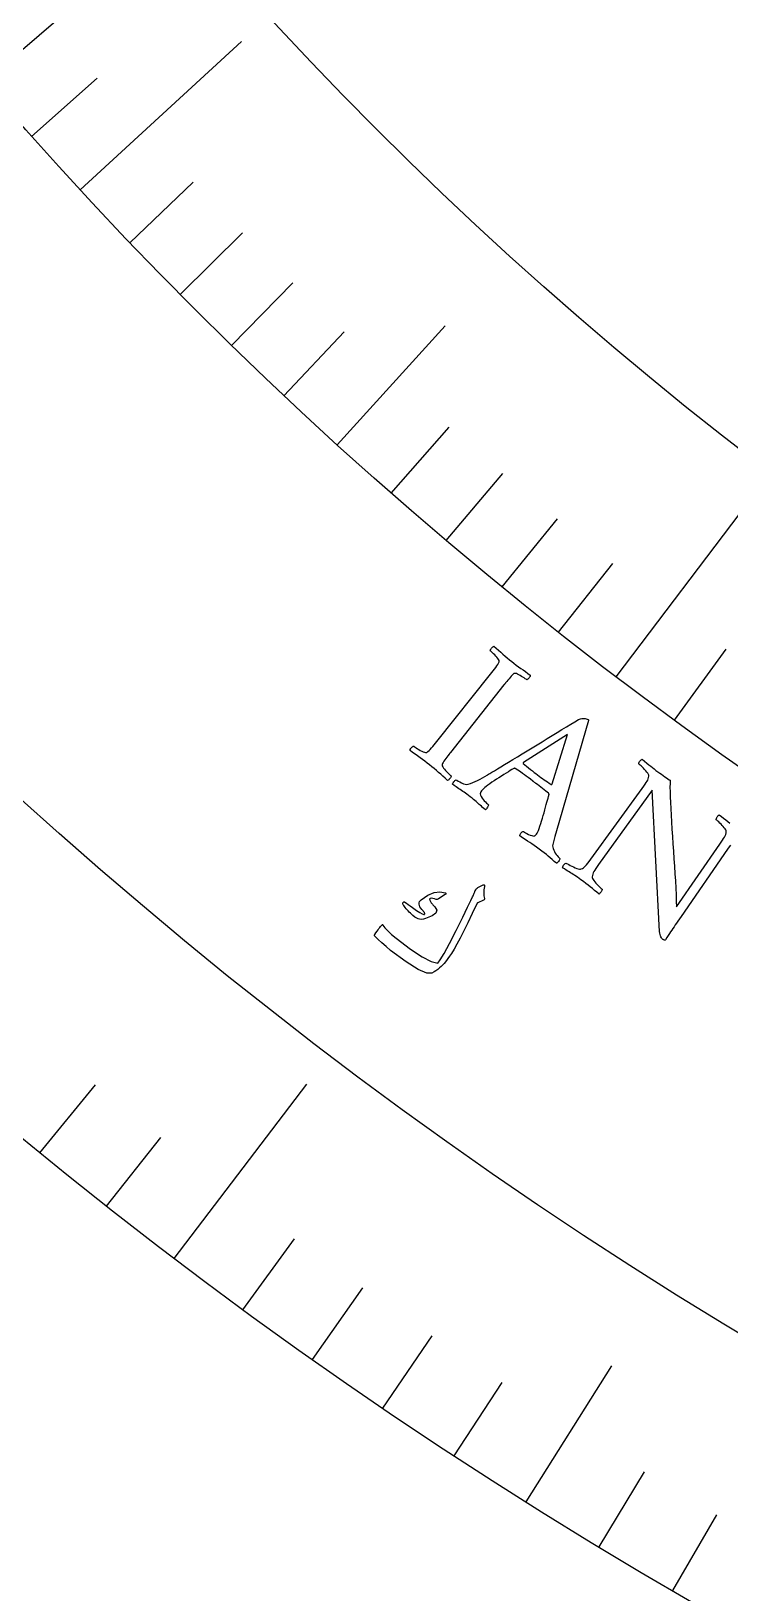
# Model space of a CAD drawing. Header units: millimetres. Extents: x -82 to 82, y -82 to 107.
# Drawn here: x -41.59 to -32.13, y -56.77 to -35.61 of the extents above; entities that cross this region are included whole.
import ezdxf

# ---------------------------------------------------------------- set-up
doc = ezdxf.new("R2010")
doc.units = ezdxf.units.MM
for name, color, linetype in [('ENGRAVE', 7, 'Continuous'), ('ENGRAVE_FINE', 8, 'Continuous'), ('TEXT', 5, 'Continuous')]:
    doc.layers.add(name, color=color, linetype=linetype)

msp = doc.modelspace()

# ---------------------------------------------------------------- linework, layer by layer
at = {"layer": 'ENGRAVE'}
for points in [[(-42.2326, -36.2974), (-34.7246, -29.8446)], [(-40.9296, -37.7606), (-38.7467, -35.7467)], [(-37.4488, -41.2151), (-35.9842, -39.6031)], [(-33.67, -44.3557), (-31.8742, -41.9901)], [(-39.6557, -52.2412), (-37.86, -49.8756)], [(-34.8876, -55.539), (-33.7291, -53.6946)]]:
    msp.add_lwpolyline(points, dxfattribs=at)
for radius in [80.85, 80.85, 78.6844, 74.6625, 74.6625, 71.4862, 65.5875, 65.5875, 62.1225, 55.6875, 55.6875, 52.2225, 45.7875, 45.7875]:
    msp.add_circle((0, 0), radius, dxfattribs=at)
at = {"layer": 'ENGRAVE_FINE'}
for points in [[(-41.5877, -37.0346), (-40.7005, -36.2445)], [(-40.2586, -38.4752), (-39.3997, -37.6544)], [(-39.5748, -39.1782), (-38.7305, -38.3424)], [(-38.8784, -39.8693), (-38.049, -39.0188)], [(-38.1697, -40.5484), (-37.3554, -39.6833)], [(-36.716, -41.8692), (-35.9328, -40.976)], [(-35.9715, -42.5106), (-35.2041, -41.6037)], [(-35.2155, -43.1389), (-34.4643, -42.2186)], [(-34.4482, -43.754), (-33.7134, -42.8206)], [(-32.8809, -44.9438), (-32.1794, -43.985)], [(-41.4761, -50.808), (-40.7248, -49.8877)], [(-40.5724, -51.5325), (-39.8375, -50.5991)], [(-38.7264, -52.9338), (-38.0249, -51.975)], [(-37.7846, -53.6101), (-37.1002, -52.6391)], [(-36.8307, -54.2699), (-36.1635, -53.2869)], [(-35.8649, -54.9129), (-35.2153, -53.9183)], [(-33.8991, -56.1478), (-33.285, -55.1308)], [(-32.8996, -56.7392), (-32.3037, -55.7115)]]:
    msp.add_lwpolyline(points, dxfattribs=at)
at = {"layer": 'TEXT'}
for points in [[(-35.0845, -44.1506), (-35.0535, -44.1749), (-35.0226, -44.1984), (-34.9917, -44.2212), (-34.9609, -44.2432), (-34.9298, -44.2652), (-34.8982, -44.2878), (-34.866, -44.3111), (-34.8332, -44.335), (-34.8336, -44.3431), (-34.8365, -44.3519), (-34.8419, -44.3614), (-34.8498, -44.3716), (-34.8587, -44.3811), (-34.8669, -44.3884), (-34.8745, -44.3936), (-34.8815, -44.3965), (-34.8895, -44.3906), (-34.9005, -44.383), (-34.9144, -44.3736), (-34.9314, -44.3626), (-34.9498, -44.3511), (-34.968, -44.3404), (-34.9859, -44.3306), (-35.0037, -44.3216), (-35.02, -44.3147), (-35.0338, -44.3112), (-35.045, -44.311), (-35.0536, -44.3142), (-35.0658, -44.3237), (-35.0787, -44.3354), (-35.0921, -44.3492), (-35.1062, -44.3652), (-35.1209, -44.3828), (-35.1361, -44.4013), (-35.1518, -44.4207), (-35.168, -44.4411), (-35.1706, -44.4444), (-35.1732, -44.4476), (-35.1758, -44.4509), (-35.1784, -44.4542), (-35.181, -44.4575), (-35.1836, -44.4608), (-35.1862, -44.4641), (-35.1888, -44.4674), (-35.9119, -45.3811), (-35.9145, -45.3844), (-35.9171, -45.3877), (-35.9197, -45.391), (-35.9223, -45.3943), (-35.9249, -45.3975), (-35.9275, -45.4008), (-35.9301, -45.4041), (-35.9327, -45.4074), (-35.9487, -45.4278), (-35.9638, -45.4473), (-35.9781, -45.466), (-35.9914, -45.4839), (-36.0034, -45.5008), (-36.0134, -45.5168), (-36.0216, -45.5318), (-36.0279, -45.5459), (-36.0283, -45.5543), (-36.0251, -45.565), (-36.0184, -45.5781), (-36.0082, -45.5935), (-35.9956, -45.61), (-35.982, -45.6262), (-35.9672, -45.6422), (-35.9514, -45.6579), (-35.9362, -45.6722), (-35.9234, -45.6839), (-35.9131, -45.693), (-35.9053, -45.6995), (-35.9064, -45.707), (-35.9095, -45.7157), (-35.9146, -45.7255), (-35.9217, -45.7363), (-35.9297, -45.7465), (-35.9377, -45.7539), (-35.9457, -45.7588), (-35.9536, -45.761), (-35.9848, -45.733), (-36.0155, -45.7057), (-36.0455, -45.679), (-36.0749, -45.653), (-36.1044, -45.6273), (-36.1346, -45.6018), (-36.1655, -45.5762), (-36.1971, -45.5508), (-36.2283, -45.5263), (-36.2601, -45.502), (-36.2925, -45.4779), (-36.3254, -45.4539), (-36.3589, -45.43), (-36.3927, -45.4059), (-36.4268, -45.3817), (-36.4614, -45.3575), (-36.461, -45.3493), (-36.458, -45.3404), (-36.4526, -45.3309), (-36.4445, -45.3208), (-36.4355, -45.3115), (-36.4272, -45.3043), (-36.4194, -45.2993), (-36.4123, -45.2965), (-36.4042, -45.3027), (-36.393, -45.3107), (-36.3788, -45.3205), (-36.3614, -45.332), (-36.3425, -45.344), (-36.3234, -45.3549), (-36.3041, -45.3648), (-36.2848, -45.3737), (-36.2671, -45.3805), (-36.2529, -45.384), (-36.2422, -45.3843), (-36.235, -45.3813), (-36.2199, -45.3704), (-36.2041, -45.3568), (-36.1879, -45.3405), (-36.1711, -45.3215), (-36.1537, -45.3007), (-36.1358, -45.279), (-36.1174, -45.2564), (-36.0985, -45.2328), (-35.3717, -44.3221), (-35.3528, -44.2983), (-35.3347, -44.2752), (-35.3172, -44.2526), (-35.3004, -44.2306), (-35.2852, -44.2095), (-35.2726, -44.1897), (-35.2626, -44.1712), (-35.2551, -44.1541), (-35.2531, -44.1456), (-35.2553, -44.1351), (-35.2618, -44.1226), (-35.2726, -44.1079), (-35.2858, -44.0923), (-35.2998, -44.0768), (-35.3144, -44.0613), (-35.3298, -44.046), (-35.3444, -44.0319), (-35.3567, -44.0204), (-35.3666, -44.0114), (-35.3741, -44.005), (-35.3729, -43.9975), (-35.3696, -43.9889), (-35.3643, -43.9793), (-35.3571, -43.9685), (-35.3489, -43.9585), (-35.3409, -43.9511), (-35.3329, -43.9462), (-35.3251, -43.944), (-35.2942, -43.9707), (-35.2637, -43.9973), (-35.2335, -44.0239), (-35.2037, -44.0503), (-35.174, -44.0763), (-35.1443, -44.1017), (-35.1144, -44.1265), (-35.0845, -44.1506)], [(-35.4155, -45.6882), (-35.4116, -45.6859), (-35.3998, -45.6788), (-35.3801, -45.667), (-35.3526, -45.6504), (-35.3183, -45.6298), (-35.2786, -45.6056), (-35.2333, -45.5781), (-35.1825, -45.547), (-35.1274, -45.5133), (-35.069, -45.478), (-35.0074, -45.4409), (-34.9426, -45.4021), (-34.8758, -45.362), (-34.8082, -45.3212), (-34.74, -45.2796), (-34.671, -45.2372), (-34.6024, -45.1948), (-34.5352, -45.1533), (-34.4694, -45.1127), (-34.405, -45.073), (-34.3432, -45.0349), (-34.2853, -44.9992), (-34.2311, -44.9658), (-34.1807, -44.9348), (-34.1681, -44.9299), (-34.1525, -44.9264), (-34.1338, -44.9243), (-34.1122, -44.9237), (-34.091, -44.9244), (-34.0737, -44.9266), (-34.0602, -44.9302), (-34.0507, -44.9353), (-34.0487, -44.9368), (-34.0473, -44.9382), (-34.0464, -44.9394), (-34.0461, -44.9405), (-34.0458, -44.9417), (-34.0452, -44.9433), (-34.0443, -44.9454), (-34.0432, -44.948), (-34.4776, -46.4454), (-34.4984, -46.5195), (-34.5136, -46.5752), (-34.5234, -46.6123), (-34.5277, -46.6308), (-34.5296, -46.6479), (-34.5281, -46.6662), (-34.5233, -46.6856), (-34.5152, -46.7061), (-34.505, -46.7266), (-34.4938, -46.7458), (-34.4817, -46.7638), (-34.4686, -46.7805), (-34.4562, -46.7949), (-34.446, -46.8062), (-34.4381, -46.8143), (-34.4324, -46.8192), (-34.4333, -46.8284), (-34.4367, -46.8382), (-34.4427, -46.8484), (-34.4513, -46.8591), (-34.4602, -46.8689), (-34.4674, -46.8763), (-34.4728, -46.8813), (-34.4765, -46.8839), (-34.507, -46.8581), (-34.5359, -46.8337), (-34.5631, -46.8107), (-34.5887, -46.789), (-34.615, -46.7673), (-34.6441, -46.7441), (-34.676, -46.7195), (-34.7108, -46.6933), (-34.7478, -46.6661), (-34.7818, -46.6418), (-34.8129, -46.6202), (-34.841, -46.6015), (-34.8693, -46.583), (-34.901, -46.5622), (-34.936, -46.5391), (-34.9743, -46.5137), (-34.9742, -46.5055), (-34.9716, -46.4966), (-34.9664, -46.4869), (-34.9587, -46.4765), (-34.9499, -46.467), (-34.9413, -46.4599), (-34.9331, -46.4552), (-34.9251, -46.4529), (-34.9132, -46.4611), (-34.8977, -46.4704), (-34.8787, -46.4808), (-34.8562, -46.4924), (-34.8332, -46.5029), (-34.8132, -46.5102), (-34.796, -46.5142), (-34.7817, -46.515), (-34.7737, -46.5126), (-34.7657, -46.5078), (-34.7575, -46.5004), (-34.7492, -46.4904), (-34.7413, -46.4779), (-34.7326, -46.4605), (-34.7231, -46.4383), (-34.7128, -46.4112), (-34.702, -46.3806), (-34.6911, -46.3476), (-34.68, -46.3125), (-34.6686, -46.275), (-34.6574, -46.2366), (-34.6464, -46.1987), (-34.6358, -46.1611), (-34.6254, -46.124), (-34.6156, -46.0888), (-34.6068, -46.0568), (-34.5988, -46.028), (-34.5917, -46.0025), (-34.5859, -45.9817), (-34.5818, -45.9667), (-34.5793, -45.9578), (-34.5785, -45.9548), (-34.5786, -45.9543), (-34.5788, -45.9529), (-34.5791, -45.9504), (-34.5796, -45.947), (-34.5803, -45.9434), (-34.5815, -45.9403), (-34.5831, -45.9378), (-34.5851, -45.9358), (-34.6021, -45.9215), (-34.6211, -45.9061), (-34.6424, -45.8894), (-34.6658, -45.8715), (-34.6898, -45.8533), (-34.713, -45.8358), (-34.7353, -45.8189), (-34.7568, -45.8026), (-34.7624, -45.7983), (-34.7679, -45.7941), (-34.7735, -45.7899), (-34.779, -45.7857), (-34.7844, -45.7816), (-34.7895, -45.7777), (-34.7944, -45.774), (-34.799, -45.7705), (-34.831, -45.7462), (-34.8607, -45.724), (-34.888, -45.7037), (-34.9128, -45.6855), (-34.9383, -45.6672), (-34.9674, -45.6468), (-35.0002, -45.6243), (-35.0365, -45.5995), (-35.0379, -45.5988), (-35.0399, -45.5982), (-35.0425, -45.5979), (-35.0457, -45.5978), (-35.0487, -45.5977), (-35.0509, -45.5977), (-35.0522, -45.5977), (-35.0527, -45.5977), (-35.0558, -45.5997), (-35.0653, -45.6056), (-35.0811, -45.6154), (-35.1033, -45.6292), (-35.1299, -45.6457), (-35.1588, -45.6636), (-35.1903, -45.683), (-35.2241, -45.7037), (-35.2585, -45.725), (-35.2914, -45.7458), (-35.3229, -45.7661), (-35.353, -45.7861), (-35.3826, -45.8056), (-35.4087, -45.8243), (-35.4313, -45.8421), (-35.4503, -45.8592), (-35.4665, -45.8751), (-35.4805, -45.8897), (-35.4924, -45.9028), (-35.502, -45.9146), (-35.5088, -45.9278), (-35.5103, -45.9431), (-35.5065, -45.9605), (-35.4974, -45.98), (-35.4851, -46), (-35.4715, -46.0189), (-35.4566, -46.0369), (-35.4406, -46.0538), (-35.4254, -46.0685), (-35.4133, -46.08), (-35.4042, -46.0883), (-35.3982, -46.0934), (-35.3987, -46.0984), (-35.4013, -46.1055), (-35.406, -46.1148), (-35.4128, -46.1262), (-35.4204, -46.1376), (-35.4277, -46.1469), (-35.4347, -46.154), (-35.4414, -46.1589), (-35.461, -46.142), (-35.4791, -46.1264), (-35.4956, -46.1119), (-35.5106, -46.0986), (-35.5248, -46.0858), (-35.5391, -46.0731), (-35.5533, -46.0604), (-35.5675, -46.0476), (-35.583, -46.0341), (-35.601, -46.019), (-35.6217, -46.0024), (-35.6449, -45.9842), (-35.6686, -45.9661), (-35.6905, -45.9497), (-35.7106, -45.9352), (-35.729, -45.9224), (-35.7466, -45.9105), (-35.7641, -45.8986), (-35.7816, -45.8867), (-35.7992, -45.8748), (-35.8178, -45.862), (-35.8387, -45.8475), (-35.8618, -45.8313), (-35.887, -45.8132), (-35.8863, -45.8083), (-35.8833, -45.8015), (-35.8778, -45.7929), (-35.8699, -45.7823), (-35.8612, -45.7717), (-35.8531, -45.7631), (-35.8456, -45.7564), (-35.8388, -45.7516), (-35.8266, -45.7602), (-35.81, -45.7702), (-35.7889, -45.7817), (-35.7634, -45.7946), (-35.7371, -45.806), (-35.7136, -45.8127), (-35.693, -45.8147), (-35.6752, -45.812), (-35.6424, -45.8029), (-35.6099, -45.7916), (-35.5777, -45.7781), (-35.5457, -45.7623), (-35.5138, -45.745), (-35.4814, -45.7269), (-35.4487, -45.708), (-35.4155, -45.6882)], [(-34.3264, -45.1399), (-34.9256, -45.5191), (-34.9258, -45.5194), (-34.9262, -45.5204), (-34.9269, -45.5221), (-34.9279, -45.5244), (-34.9288, -45.5268), (-34.9291, -45.5288), (-34.9288, -45.5303), (-34.928, -45.5313), (-34.9068, -45.5493), (-34.8834, -45.5686), (-34.8578, -45.5894), (-34.8301, -45.6116), (-34.8026, -45.6333), (-34.7779, -45.6527), (-34.756, -45.6697), (-34.7369, -45.6843), (-34.712, -45.7031), (-34.6881, -45.7206), (-34.6652, -45.7368), (-34.6433, -45.7519), (-34.6215, -45.7666), (-34.5986, -45.7821), (-34.5748, -45.7984), (-34.5501, -45.8153), (-34.5478, -45.8165), (-34.5454, -45.8166), (-34.5429, -45.8158), (-34.5403, -45.8139), (-34.538, -45.8118), (-34.5363, -45.8103), (-34.5353, -45.8095), (-34.535, -45.8092)], [(-35.4537, -47.2), (-35.4574, -47.2221), (-35.4602, -47.2437), (-35.462, -47.2647), (-35.4627, -47.2852), (-35.4624, -47.3052), (-35.4609, -47.3247), (-35.4582, -47.3438), (-35.4543, -47.3625), (-35.4541, -47.3715), (-35.4576, -47.3792), (-35.4647, -47.3857), (-35.4755, -47.3909), (-35.5354, -47.4158), (-35.5416, -47.4187), (-35.5465, -47.4214), (-35.5501, -47.424), (-35.5525, -47.4263), (-35.6189, -47.5653), (-35.6796, -47.6904), (-35.7346, -47.8016), (-35.784, -47.8988), (-35.8278, -47.9818), (-35.866, -48.0505), (-35.8988, -48.1049), (-35.926, -48.1449), (-35.9806, -48.218), (-35.9992, -48.2403), (-36.019, -48.2617), (-36.04, -48.2825), (-36.0622, -48.3024), (-36.0857, -48.3216), (-36.1106, -48.3399), (-36.1368, -48.3572), (-36.1645, -48.3737), (-36.236, -48.3753), (-36.3534, -48.3246), (-36.5163, -48.2213), (-36.7243, -48.065), (-36.7872, -48.0134), (-36.844, -47.9639), (-36.8948, -47.9166), (-36.9395, -47.8715), (-36.9426, -47.8661), (-36.9436, -47.8607), (-36.9427, -47.8555), (-36.9397, -47.8503), (-36.9236, -47.8266), (-36.9088, -47.8053), (-36.8953, -47.7861), (-36.883, -47.7693), (-36.872, -47.7544), (-36.8619, -47.7415), (-36.8528, -47.7304), (-36.8447, -47.7212), (-36.8399, -47.7162), (-36.8356, -47.7147), (-36.8319, -47.7165), (-36.8287, -47.7218), (-36.8022, -47.7589), (-36.7635, -47.8008), (-36.7126, -47.8477), (-36.6495, -47.8994), (-36.4558, -48.0468), (-36.297, -48.1525), (-36.1734, -48.2167), (-36.0853, -48.2398), (-36.0515, -48.1943), (-35.999, -48.1049), (-35.9278, -47.9716), (-35.8377, -47.7945), (-35.7487, -47.6164), (-35.6817, -47.4813), (-35.6368, -47.3893), (-35.6142, -47.3404), (-35.6083, -47.3267), (-35.6029, -47.3139), (-35.5978, -47.302), (-35.5931, -47.291), (-35.5888, -47.2809), (-35.5851, -47.2719), (-35.5818, -47.264), (-35.5791, -47.2572), (-35.5723, -47.2429), (-35.5638, -47.2308), (-35.5535, -47.2209), (-35.5414, -47.2132), (-35.4711, -47.1776), (-35.466, -47.1755), (-35.4616, -47.1748), (-35.458, -47.1756), (-35.4553, -47.1778), (-35.4533, -47.1824), (-35.4523, -47.1876), (-35.4525, -47.1935), (-35.4537, -47.2)], [(-35.9815, -47.2867), (-35.979, -47.2892), (-35.9775, -47.2921), (-35.9769, -47.2955), (-35.9772, -47.2993), (-35.9784, -47.3021), (-35.9801, -47.3047), (-35.9824, -47.3073), (-35.9851, -47.3097), (-36.0757, -47.3648), (-36.0855, -47.3699), (-36.0941, -47.373), (-36.1015, -47.3742), (-36.1076, -47.3733), (-36.1301, -47.3645), (-36.1511, -47.3595), (-36.1706, -47.3582), (-36.1886, -47.3607), (-36.1947, -47.3645), (-36.1963, -47.3724), (-36.1935, -47.3842), (-36.1861, -47.4001), (-36.1801, -47.4092), (-36.1737, -47.4184), (-36.1668, -47.4276), (-36.1595, -47.4368), (-36.1517, -47.4461), (-36.1433, -47.4556), (-36.1343, -47.4652), (-36.1247, -47.475), (-36.0993, -47.519), (-36.1118, -47.5603), (-36.1622, -47.5988), (-36.2507, -47.6343), (-36.2814, -47.6415), (-36.3086, -47.6446), (-36.3322, -47.6438), (-36.3521, -47.639), (-36.3712, -47.6299), (-36.3949, -47.6139), (-36.4234, -47.5912), (-36.4565, -47.5615), (-36.4731, -47.546), (-36.4883, -47.5306), (-36.5022, -47.5154), (-36.5148, -47.5003), (-36.5262, -47.4857), (-36.5367, -47.4717), (-36.5463, -47.4585), (-36.5549, -47.446), (-36.5589, -47.4365), (-36.5605, -47.4281), (-36.5596, -47.4207), (-36.5563, -47.4143), (-36.5509, -47.4092), (-36.5449, -47.4072), (-36.5384, -47.4082), (-36.5314, -47.4124), (-36.5098, -47.4267), (-36.4857, -47.4434), (-36.4589, -47.4624), (-36.4295, -47.4836), (-36.3746, -47.5232), (-36.3301, -47.5521), (-36.2962, -47.5702), (-36.2728, -47.5777), (-36.269, -47.5778), (-36.266, -47.5764), (-36.2636, -47.5737), (-36.2619, -47.5696), (-36.2616, -47.5665), (-36.2625, -47.5627), (-36.2646, -47.5583), (-36.268, -47.5532), (-36.3028, -47.5102), (-36.3167, -47.4914), (-36.3269, -47.4731), (-36.3333, -47.4552), (-36.3361, -47.4379), (-36.336, -47.4201), (-36.3321, -47.4046), (-36.3244, -47.3913), (-36.313, -47.3804), (-36.2223, -47.3174), (-36.1368, -47.2808), (-36.0565, -47.2705), (-35.9815, -47.2867)]]:
    msp.add_lwpolyline(points, close=True, dxfattribs=at)
msp.add_lwpolyline([(-32.1219, -46.6377), (-32.1403, -46.6636), (-32.1613, -46.6937), (-32.7905, -47.6073), (-32.812, -47.6385), (-32.8321, -47.6677), (-32.8509, -47.6949), (-32.8682, -47.7201), (-32.8846, -47.7441), (-32.9006, -47.7677), (-32.9161, -47.7911), (-32.9312, -47.8141), (-32.9467, -47.8379), (-32.9633, -47.8637), (-32.981, -47.8914), (-32.9999, -47.9212), (-33.0045, -47.9242), (-33.0097, -47.9255), (-33.0154, -47.9251), (-33.0217, -47.9231), (-33.0278, -47.9204), (-33.0328, -47.918), (-33.0367, -47.9159), (-33.0396, -47.9142), (-33.0445, -47.9097), (-33.0501, -47.9027), (-33.0562, -47.8932), (-33.063, -47.8811), (-33.0694, -47.8664), (-33.0747, -47.8492), (-33.0789, -47.8293), (-33.0819, -47.8068), (-33.1808, -45.8955), (-33.9077, -46.9009), (-33.9276, -46.9289), (-33.9447, -46.9539), (-33.9591, -46.976), (-33.9706, -46.9951), (-33.9797, -47.013), (-33.9868, -47.0313), (-33.9917, -47.05), (-33.9946, -47.0691), (-33.9936, -47.0784), (-33.9892, -47.0899), (-33.9814, -47.1036), (-33.9702, -47.1195), (-33.9569, -47.1365), (-33.9427, -47.1535), (-33.9276, -47.1705), (-33.9116, -47.1875), (-33.8961, -47.2031), (-33.8824, -47.2162), (-33.8705, -47.2267), (-33.8605, -47.2345), (-33.8609, -47.2436), (-33.8634, -47.2531), (-33.8677, -47.2628), (-33.8741, -47.2729), (-33.8813, -47.2823), (-33.8883, -47.2902), (-33.895, -47.2966), (-33.9015, -47.3014), (-33.9325, -47.2758), (-33.9625, -47.2511), (-33.9915, -47.2274), (-34.0194, -47.2046), (-34.0479, -47.1818), (-34.0787, -47.1579), (-34.1118, -47.133), (-34.1472, -47.1071), (-34.1715, -47.0897), (-34.1941, -47.0739), (-34.2151, -47.0597), (-34.2344, -47.0472), (-34.2527, -47.0356), (-34.2708, -47.0241), (-34.2885, -47.0129), (-34.306, -47.0019), (-34.3246, -46.9901), (-34.3455, -46.9765), (-34.3689, -46.9611), (-34.3947, -46.944), (-34.3931, -46.9374), (-34.3904, -46.9298), (-34.3866, -46.9213), (-34.3817, -46.9119), (-34.3755, -46.9026), (-34.3679, -46.8943), (-34.3589, -46.8871), (-34.3484, -46.8809), (-34.3398, -46.8867), (-34.3275, -46.894), (-34.3116, -46.903), (-34.292, -46.9135), (-34.2705, -46.9244), (-34.2487, -46.9347), (-34.2267, -46.9443), (-34.2043, -46.9533), (-34.1836, -46.9603), (-34.1664, -46.964), (-34.1528, -46.9645), (-34.1427, -46.9618), (-34.1262, -46.9543), (-34.1108, -46.9449), (-34.0964, -46.9336), (-34.0831, -46.9205), (-34.069, -46.9043), (-34.0524, -46.8837), (-34.0333, -46.8586), (-34.0116, -46.8292), (-33.3153, -45.8705), (-33.294, -45.8407), (-33.2759, -45.8145), (-33.2611, -45.792), (-33.2497, -45.7731), (-33.2409, -45.756), (-33.2343, -45.7386), (-33.2298, -45.7209), (-33.2274, -45.7029), (-33.2278, -45.6926), (-33.2323, -45.68), (-33.2408, -45.665), (-33.2533, -45.6478), (-33.2682, -45.6297), (-33.2837, -45.6123), (-33.2999, -45.5954), (-33.3167, -45.5791), (-33.3325, -45.5645), (-33.3456, -45.5527), (-33.3562, -45.5437), (-33.3641, -45.5374), (-33.3613, -45.5257), (-33.357, -45.515), (-33.3513, -45.5052), (-33.3443, -45.4965), (-33.3369, -45.489), (-33.33, -45.4828), (-33.3237, -45.4779), (-33.3179, -45.4743), (-33.2831, -45.5016), (-33.252, -45.5265), (-33.2245, -45.5488), (-33.2007, -45.5686), (-33.1782, -45.5873), (-33.1545, -45.6061), (-33.1297, -45.6251), (-33.1037, -45.6443), (-33.1037, -45.6443), (-33.0795, -45.6618), (-33.0556, -45.6791), (-33.0319, -45.6963), (-33.0085, -45.7132), (-32.9867, -45.7287), (-32.9677, -45.7418), (-32.9515, -45.7523), (-32.9382, -45.7604), (-32.9398, -45.803), (-32.9402, -45.8545), (-32.9394, -45.915), (-32.9374, -45.9846), (-32.9344, -46.0614), (-32.9306, -46.1436), (-32.9258, -46.2314), (-32.9202, -46.3247), (-32.914, -46.4215), (-32.9074, -46.52), (-32.9006, -46.6201), (-32.8934, -46.7219), (-32.8862, -46.8239), (-32.8794, -46.925), (-32.8729, -47.0252), (-32.8669, -47.1243), (-32.8616, -47.2203), (-32.8575, -47.3109), (-32.8546, -47.3961), (-32.8529, -47.476), (-32.2646, -46.6258), (-32.2451, -46.5974), (-32.2282, -46.5719), (-32.2137, -46.5495), (-32.2016, -46.53), (-32.1921, -46.5117), (-32.1852, -46.4929), (-32.1808, -46.4737), (-32.179, -46.4539), (-32.1801, -46.4447), (-32.1847, -46.4334), (-32.1928, -46.4198), (-32.2043, -46.404), (-32.218, -46.3873), (-32.2325, -46.3708), (-32.2478, -46.3547), (-32.264, -46.3388), (-32.2795, -46.3242), (-32.2932, -46.312), (-32.305, -46.3021), (-32.315, -46.2947), (-32.3144, -46.2856), (-32.3116, -46.2762), (-32.3067, -46.2663), (-32.2996, -46.256), (-32.2919, -46.2463), (-32.2852, -46.2384), (-32.2794, -46.232), (-32.2746, -46.2274), (-32.2435, -46.2509), (-32.2134, -46.2739), (-32.1844, -46.2963), (-32.1564, -46.3182), (-32.1279, -46.3402)], dxfattribs=at)

doc.saveas('drawing.dxf')
